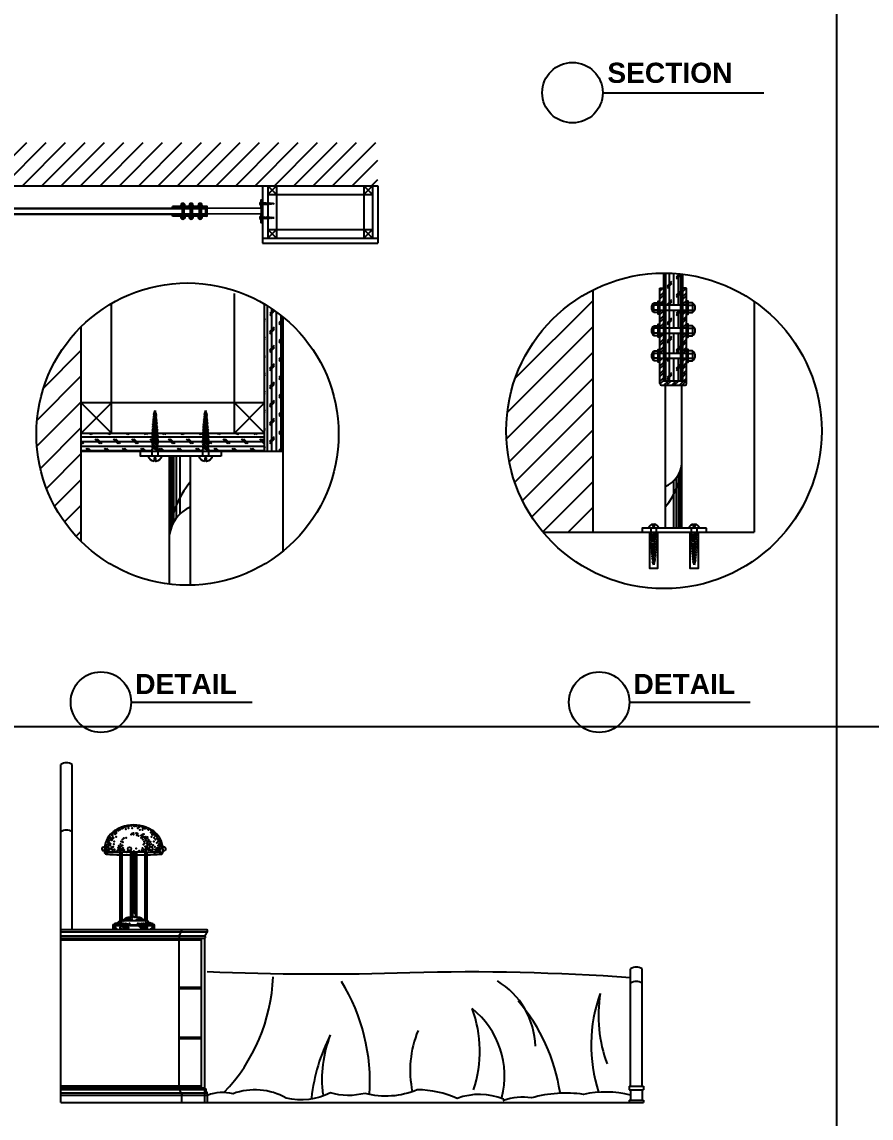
# Model space of a CAD drawing. Header units: inches. Extents: x 6.7 to 49.2, y 11 to 35.8.
# Drawn here: x 32.492 to 35.442, y 13.864 to 17.672 of the extents above; entities that cross this region are included whole.
import ezdxf

# ---------------------------------------------------------------- set-up
doc = ezdxf.new("R2010")
doc.units = ezdxf.units.IN
doc.header["$MEASUREMENT"] = 0
for name, color, linetype in [('02', 2, 'Continuous'), ('1', 1, 'Continuous'), ('4', 4, 'Continuous'), ('8', 8, 'Continuous')]:
    doc.layers.add(name, color=color, linetype=linetype)
doc.styles.add('HT', font='swisseb.ttf')

msp = doc.modelspace()

# ---------------------------------------------------------------- hatches: boundary and pattern name
at = {"layer": '8'}
h = msp.add_hatch(dxfattribs=at)
h.set_pattern_fill('ANSI31', color=256, scale=0.015, style=0)
h.set_pattern_definition([(45, (-6.398453, 16.870983), (-0.03367596, 0.03367596), [])])
h.paths.add_polyline_path([(29.2278, 17.253), (29.2278, 17.103), (29.2578, 17.103), (33.7278, 17.103), (33.7278, 17.253)])
h = msp.add_hatch(dxfattribs=at)
h.set_pattern_fill('CORK', color=256, scale=0.005, angle=90, style=0)
h.set_pattern_definition([(90, (-5.486141, 18.500382), (-0.015875, 1e-18), []), (225, (-5.478203, 18.50832), (0.031750014, -0.031750014), [0.02245065, -0.02245065]), (225, (-5.478203, 18.51229), (0.031750014, -0.031750014), [0.02245065, -0.02245065]), (225, (-5.478203, 18.516257), (0.031750014, -0.031750014), [0.02245065, -0.02245065])])
h.paths.add_polyline_path([(34.7293, 16.6877), (34.7411, 16.6877), (34.7797, 16.6877), (34.7797, 16.7964, 0.023041), (34.7293, 16.7993)])
h.paths.add_polyline_path([(34.7797, 16.6076), (34.7797, 16.6709), (34.7411, 16.6709), (34.7293, 16.6709), (34.7293, 16.6076), (34.7411, 16.6076)])
h.paths.add_polyline_path([(34.7797, 16.5908), (34.7411, 16.5908), (34.7293, 16.5908), (34.7293, 16.5204), (34.7411, 16.5204), (34.7797, 16.5204)])
h.paths.add_polyline_path([(34.7797, 16.5036), (34.7411, 16.5036), (34.7293, 16.5036), (34.7293, 16.4256), (34.7797, 16.4256)])
h = msp.add_hatch(dxfattribs=at)
h.set_pattern_fill('ANSI31', color=256, scale=0.02, style=0)
h.set_pattern_definition([(45, (-5.48614, 18.50038), (-0.04490128, 0.04490128), [])])
h.paths.add_polyline_path([(34.1743, 16.2513, 0.176214), (34.3024, 15.8992), (34.476, 15.8992), (34.476, 16.7409, 0.283398)])
h = msp.add_hatch(dxfattribs=at)
h.set_pattern_fill('ANSI32', color=256, scale=0.002, style=0)
h.set_pattern_definition([(45, (-5.457141, 18.500382), (-0.013470384, 0.013470384), []), (45, (-5.44816, 18.500382), (-0.013470384, 0.013470384), [])])
h.paths.add_polyline_path([(34.7083, 16.6877), (34.7209, 16.6877), (34.7209, 16.7472), (34.7083, 16.7472)])
h.paths.add_polyline_path([(34.7083, 16.6076), (34.7209, 16.6076), (34.7209, 16.6709), (34.7083, 16.6709), (34.7083, 16.6569)])
h.paths.add_polyline_path([(34.7083, 16.5204), (34.7209, 16.5204), (34.7209, 16.5908), (34.7083, 16.5908), (34.7083, 16.5768)])
h.paths.add_polyline_path([(34.7083, 16.4154, 0.414214), (34.7139, 16.4098), (34.7269, 16.4098), (34.7269, 16.4099), (34.7548, 16.4098), (34.7956, 16.4098, 0.414214), (34.8012, 16.4154), (34.8012, 16.5036), (34.7881, 16.5036), (34.7881, 16.4256), (34.7209, 16.4256), (34.7209, 16.5036), (34.7083, 16.5036), (34.7083, 16.4896)])
h.paths.add_polyline_path([(34.7881, 16.5204), (34.8012, 16.5204), (34.8012, 16.5344), (34.8012, 16.5908), (34.7881, 16.5908)])
h.paths.add_polyline_path([(34.7881, 16.6076), (34.8012, 16.6076), (34.8012, 16.6216), (34.8012, 16.6709), (34.7881, 16.6709)])
h.paths.add_polyline_path([(34.7881, 16.6877), (34.8012, 16.6877), (34.8012, 16.7017), (34.8012, 16.7472), (34.7881, 16.7472)])
h = msp.add_hatch(dxfattribs=at)
h.set_pattern_fill('CORK', color=256, scale=0.005, angle=90, style=0)
h.set_pattern_definition([(90, (-5.565138, 18.500382), (-0.015875, 1e-18), []), (225, (-5.5572, 18.50832), (0.031750014, -0.031750014), [0.02245065, -0.02245065]), (225, (-5.5572, 18.51229), (0.031750014, -0.031750014), [0.02245065, -0.02245065]), (225, (-5.5572, 18.516257), (0.031750014, -0.031750014), [0.02245065, -0.02245065])])
h.paths.add_polyline_path([(33.398, 16.6476, 0.036624), (33.335, 16.6915), (33.335, 16.1806), (33.398, 16.1806)])
h = msp.add_hatch(dxfattribs=at)
h.set_pattern_fill('ANSI31', color=256, scale=0.02, style=0)
h.set_pattern_definition([(45, (-5.56514, 18.50038), (-0.04490128, 0.04490128), [])])
h.paths.add_polyline_path([(32.698, 15.8666), (32.698, 16.6135, 0.200472), (32.542, 16.2401, 0.200472)])
h = msp.add_hatch(dxfattribs=at)
h.set_pattern_fill('CORK', color=256, scale=0.005, style=0)
h.set_pattern_definition([(0, (-5.536138, 18.500382), (0, 0.015875), []), (135, (-5.5282, 18.492444), (-0.031750014, -0.031750014), [0.02245065, -0.02245065]), (135, (-5.52423, 18.492444), (-0.031750014, -0.031750014), [0.02245065, -0.02245065]), (135, (-5.520263, 18.492444), (-0.031750014, -0.031750014), [0.02245065, -0.02245065])])
h.paths.add_polyline_path([(33.335, 16.1806), (33.335, 16.2436), (33.23, 16.2436), (33.142, 16.2436), (33.1386, 16.2376), (33.1414, 16.2313), (33.1386, 16.2263), (33.1414, 16.2199), (33.1386, 16.2149), (33.1414, 16.2085), (33.1386, 16.2036), (33.1414, 16.1972), (33.1386, 16.1922), (33.1414, 16.1858), (33.1414, 16.1806), (33.1838, 16.1806)])
h.paths.add_polyline_path([(33.1187, 16.1806), (33.1187, 16.1858), (33.1215, 16.1908), (33.1187, 16.1972), (33.1215, 16.2021), (33.1187, 16.2085), (33.1215, 16.2135), (33.1187, 16.2199), (33.1215, 16.2249), (33.1187, 16.2313), (33.1215, 16.2362), (33.1182, 16.2436), (32.966, 16.2436), (32.9626, 16.2376), (32.9655, 16.2313), (32.9626, 16.2263), (32.9655, 16.2199), (32.9626, 16.2149), (32.9655, 16.2085), (32.9626, 16.2036), (32.9655, 16.1972), (32.9626, 16.1922), (32.9655, 16.1858), (32.9655, 16.1806)])
h.paths.add_polyline_path([(32.7085, 16.2436), (32.698, 16.2436), (32.698, 16.1806), (32.9427, 16.1806), (32.9427, 16.1858), (32.9456, 16.1908), (32.9427, 16.1972), (32.9456, 16.2021), (32.9427, 16.2085), (32.9456, 16.2135), (32.9427, 16.2199), (32.9456, 16.2249), (32.9427, 16.2313), (32.9456, 16.2362), (32.9423, 16.2436)])

# ---------------------------------------------------------------- linework, layer by layer
at = {"layer": '02'}
for p, q in [((34.5095, 17.4262), (35.0695, 17.4262)), ((33.3458, 17.103), (33.3458, 16.921)), ((33.3758, 17.073), (33.3458, 17.103)), ((33.3758, 17.103), (33.3458, 17.073)), ((33.3758, 17.103), (33.3758, 16.921)), ((33.6798, 17.103), (33.7098, 17.073)), ((33.6798, 17.073), (33.7098, 17.103)), ((33.6798, 17.103), (33.6798, 16.921)), ((33.7098, 17.103), (33.7098, 16.921)), ((29.8259, 17.0267), (33.3228, 17.0254)), ((29.8259, 17.0237), (33.1304, 17.0237)), ((33.1334, 17.031), (33.0149, 17.031)), ((33.0149, 17.0267), (33.0149, 17.031)), ((33.0482, 17.0379), (33.0482, 16.9909)), ((33.0541, 17.0379), (33.0541, 16.9909)), ((33.0768, 17.0379), (33.0768, 16.9909)), ((33.0828, 17.0379), (33.0828, 16.9909)), ((33.1079, 17.0379), (33.1079, 16.9909)), ((33.1139, 17.0379), (33.1139, 16.9909)), ((33.1304, 17.0027), (33.1304, 17.0267)), ((33.1354, 16.9998), (33.1354, 17.029)), ((33.3228, 17.0541), (33.323, 17.0048)), ((33.3228, 17.044), (33.3293, 17.044)), ((33.3293, 17.0375), (33.3228, 17.0375)), ((33.3307, 17.0383), (33.3293, 17.044)), ((33.3293, 17.044), (33.3311, 17.0432)), ((33.3307, 17.0383), (33.3293, 17.0375)), ((33.3326, 17.0375), (33.3307, 17.0383)), ((33.3311, 17.0432), (33.3326, 17.044)), ((33.3326, 17.0375), (33.3311, 17.0432)), ((33.334, 17.0383), (33.3326, 17.044)), ((33.3326, 17.044), (33.3344, 17.0432)), ((33.334, 17.0383), (33.3326, 17.0375)), ((33.3358, 17.0375), (33.334, 17.0383)), ((33.3344, 17.0432), (33.3358, 17.044)), ((33.3358, 17.0375), (33.3344, 17.0432)), ((33.3358, 17.044), (33.3376, 17.0432)), ((33.3372, 17.0383), (33.3358, 17.0375)), ((33.3391, 17.0375), (33.3372, 17.0383)), ((33.3391, 17.0375), (33.3376, 17.0432)), ((33.3391, 17.044), (33.3409, 17.0432)), ((33.3405, 17.0383), (33.3391, 17.0375)), ((33.3423, 17.0375), (33.3405, 17.0383)), ((33.3423, 17.0375), (33.3409, 17.0432)), ((33.3437, 17.0383), (33.3423, 17.044)), ((33.3437, 17.0383), (33.3423, 17.0375)), ((33.3455, 17.0375), (33.3437, 17.0383)), ((33.3441, 17.0432), (33.3455, 17.044)), ((33.3455, 17.0375), (33.3441, 17.0432)), ((33.3469, 17.0384), (33.3455, 17.044)), ((33.3455, 17.044), (33.3474, 17.043)), ((33.3469, 17.0384), (33.3455, 17.0375)), ((33.3474, 17.043), (33.3489, 17.0436)), ((33.3487, 17.0378), (33.3474, 17.043)), ((33.3501, 17.0387), (33.3487, 17.0378)), ((33.3501, 17.0387), (33.3489, 17.0436)), ((33.3489, 17.0436), (33.3507, 17.0426)), ((33.3519, 17.0381), (33.3501, 17.0387)), ((33.3519, 17.0381), (33.3507, 17.0426)), ((33.3533, 17.039), (33.3522, 17.0433)), ((33.3522, 17.0433), (33.3541, 17.0423)), ((33.3551, 17.0384), (33.3533, 17.039)), ((33.3551, 17.0384), (33.354, 17.0425)), ((33.3541, 17.0423), (33.3555, 17.043)), ((33.3564, 17.0393), (33.3551, 17.0384)), ((33.3564, 17.0393), (33.3555, 17.043)), ((33.3555, 17.043), (33.3574, 17.042)), ((33.3582, 17.0387), (33.3564, 17.0393)), ((33.3582, 17.0387), (33.3574, 17.042)), ((33.3596, 17.0396), (33.3582, 17.0387)), ((33.3596, 17.0396), (33.3589, 17.0426)), ((33.3589, 17.0426), (33.3607, 17.0416)), ((33.3614, 17.039), (33.3596, 17.0396)), ((33.3607, 17.0416), (33.3622, 17.0423)), ((33.3614, 17.039), (33.3607, 17.0416)), ((33.3628, 17.04), (33.3614, 17.039)), ((33.3628, 17.04), (33.3622, 17.0423)), ((33.3622, 17.0423), (33.3639, 17.0419)), ((33.3646, 17.0393), (33.3639, 17.0419)), ((33.3228, 17.0048), (29.8259, 17.0057)), ((33.1304, 17.0027), (29.8259, 17.0027)), ((33.0149, 16.9978), (33.0149, 17.002)), ((33.1334, 16.9978), (33.0149, 16.9978)), ((33.3228, 16.9949), (33.3293, 16.9949)), ((33.3293, 16.9884), (33.3228, 16.9884)), ((33.3307, 16.9892), (33.3293, 16.9949)), ((33.3358, 16.9949), (33.3293, 16.9884)), ((33.3293, 16.9949), (33.3358, 16.9884)), ((33.3326, 16.9884), (33.3307, 16.9892)), ((33.3311, 16.9941), (33.3326, 16.9949)), ((33.334, 16.9892), (33.3326, 16.9949)), ((33.3326, 16.9949), (33.3344, 16.9941)), ((33.334, 16.9892), (33.3326, 16.9884)), ((33.3358, 16.9884), (33.3344, 16.9941)), ((33.3372, 16.9892), (33.3358, 16.9949)), ((33.3372, 16.9892), (33.3358, 16.9884)), ((33.3391, 16.9884), (33.3372, 16.9892)), ((33.3376, 16.9941), (33.3391, 16.9949)), ((33.3405, 16.9892), (33.3391, 16.9949)), ((33.3455, 16.9949), (33.3391, 16.9884)), ((33.3391, 16.9949), (33.3409, 16.9941)), ((33.3423, 16.9884), (33.3405, 16.9892)), ((33.3437, 16.9892), (33.3423, 16.9949)), ((33.3437, 16.9892), (33.3423, 16.9884)), ((33.3455, 16.9884), (33.3437, 16.9892)), ((33.3455, 16.9884), (33.3441, 16.9941)), ((33.3469, 16.9893), (33.3455, 16.9949)), ((33.3455, 16.9949), (33.3474, 16.9939)), ((33.3469, 16.9893), (33.3455, 16.9884)), ((33.3474, 16.9939), (33.3489, 16.9945)), ((33.3487, 16.9887), (33.3474, 16.9939)), ((33.3501, 16.9896), (33.3487, 16.9887)), ((33.3501, 16.9896), (33.3489, 16.9945)), ((33.3489, 16.9945), (33.3507, 16.9935)), ((33.3519, 16.989), (33.3501, 16.9896)), ((33.3519, 16.989), (33.3507, 16.9935)), ((33.3533, 16.9899), (33.3522, 16.9942)), ((33.3522, 16.9942), (33.3541, 16.9932)), ((33.3551, 16.9893), (33.3533, 16.9899)), ((33.3551, 16.9893), (33.354, 16.9934)), ((33.3541, 16.9932), (33.3555, 16.9939)), ((33.3564, 16.9902), (33.3551, 16.9893)), ((33.3564, 16.9902), (33.3555, 16.9939)), ((33.3555, 16.9939), (33.3574, 16.9929)), ((33.3582, 16.9896), (33.3564, 16.9902)), ((33.3582, 16.9896), (33.3574, 16.9929)), ((33.3596, 16.9905), (33.3582, 16.9896)), ((33.3596, 16.9905), (33.3589, 16.9935)), ((33.3589, 16.9935), (33.3607, 16.9925)), ((33.3614, 16.9899), (33.3596, 16.9905)), ((33.3607, 16.9925), (33.3622, 16.9932)), ((33.3614, 16.9899), (33.3607, 16.9925)), ((33.3628, 16.9908), (33.3614, 16.9899)), ((33.3628, 16.9908), (33.3622, 16.9932)), ((33.3622, 16.9932), (33.3639, 16.9928)), ((33.3646, 16.9902), (33.3639, 16.9928)), ((33.3758, 16.921), (33.3458, 16.951)), ((33.3758, 16.951), (33.3458, 16.921)), ((33.6798, 16.951), (33.7098, 16.921)), ((33.6798, 16.921), (33.7098, 16.951)), ((33.3278, 16.921), (33.7278, 16.921)), ((34.7293, 16.4256), (34.7293, 16.7989)), ((34.7797, 16.7964), (34.7797, 16.4256)), ((33.335, 16.1806), (33.335, 16.6915)), ((34.7027, 16.6879), (34.689, 16.6879)), ((34.8012, 16.6877), (34.7083, 16.6877)), ((34.8068, 16.6879), (34.8205, 16.6879)), ((34.7027, 16.6712), (34.689, 16.6712)), ((34.8068, 16.6712), (34.8205, 16.6712)), ((34.7027, 16.6077), (34.689, 16.6077)), ((34.8012, 16.6076), (34.7083, 16.6076)), ((34.8068, 16.6077), (34.8205, 16.6077)), ((34.7027, 16.591), (34.689, 16.591)), ((34.8068, 16.591), (34.8205, 16.591)), ((34.7027, 16.5205), (34.689, 16.5205)), ((34.7027, 16.5038), (34.689, 16.5038)), ((34.8012, 16.5204), (34.7083, 16.5204)), ((34.8068, 16.5205), (34.8205, 16.5205)), ((34.8068, 16.5038), (34.8205, 16.5038)), ((32.803, 16.3486), (32.698, 16.2436)), ((32.803, 16.2436), (32.698, 16.3486)), ((33.335, 16.3486), (32.698, 16.3486)), ((33.23, 16.2436), (33.335, 16.3486)), ((33.23, 16.3486), (33.335, 16.2436)), ((32.9514, 16.3029), (32.9481, 16.2981)), ((32.9492, 16.3092), (32.9581, 16.3069)), ((32.9492, 16.3092), (32.9514, 16.3029)), ((32.9514, 16.3029), (32.9596, 16.3009)), ((32.9573, 16.2958), (32.9596, 16.3009)), ((32.9596, 16.3009), (32.9581, 16.3069)), ((33.1273, 16.3029), (33.124, 16.2981)), ((33.1251, 16.3092), (33.134, 16.3069)), ((33.1251, 16.3092), (33.1273, 16.3029)), ((33.1273, 16.3029), (33.1356, 16.3009)), ((33.1332, 16.2958), (33.1356, 16.3009)), ((33.1356, 16.3009), (33.134, 16.3069)), ((32.9482, 16.2696), (32.9449, 16.2648)), ((32.9449, 16.2648), (32.9608, 16.2608)), ((32.9449, 16.2648), (32.9471, 16.2586)), ((32.9492, 16.2807), (32.9459, 16.2759)), ((32.9459, 16.2759), (32.9603, 16.2723)), ((32.9459, 16.2759), (32.9482, 16.2696)), ((32.9503, 16.2918), (32.947, 16.287)), ((32.947, 16.287), (32.9584, 16.2841)), ((32.947, 16.287), (32.9492, 16.2807)), ((32.9481, 16.2981), (32.9573, 16.2958)), ((32.9481, 16.2981), (32.9503, 16.2918)), ((32.9482, 16.2696), (32.9632, 16.2659)), ((32.9492, 16.2807), (32.962, 16.2776)), ((32.9503, 16.2918), (32.9608, 16.2892)), ((32.9608, 16.2892), (32.9573, 16.2958)), ((32.9584, 16.2841), (32.9608, 16.2892)), ((32.962, 16.2776), (32.9584, 16.2841)), ((32.9596, 16.2725), (32.962, 16.2776)), ((32.9632, 16.2659), (32.9596, 16.2725)), ((32.9608, 16.2608), (32.9632, 16.2659)), ((33.1241, 16.2696), (33.1208, 16.2648)), ((33.1208, 16.2648), (33.1367, 16.2608)), ((33.1208, 16.2648), (33.1231, 16.2586)), ((33.1252, 16.2807), (33.1219, 16.2759)), ((33.1219, 16.2759), (33.1362, 16.2723)), ((33.1219, 16.2759), (33.1241, 16.2696)), ((33.1263, 16.2918), (33.123, 16.287)), ((33.123, 16.287), (33.1344, 16.2841)), ((33.123, 16.287), (33.1252, 16.2807)), ((33.124, 16.2981), (33.1332, 16.2958)), ((33.124, 16.2981), (33.1263, 16.2918)), ((33.1241, 16.2696), (33.1391, 16.2659)), ((33.1252, 16.2807), (33.1379, 16.2776)), ((33.1263, 16.2918), (33.1368, 16.2892)), ((33.1368, 16.2892), (33.1332, 16.2958)), ((33.1344, 16.2841), (33.1368, 16.2892)), ((33.1379, 16.2776), (33.1344, 16.2841)), ((33.1356, 16.2725), (33.1379, 16.2776)), ((33.1391, 16.2659), (33.1356, 16.2725)), ((33.1367, 16.2608), (33.1391, 16.2659)), ((32.698, 16.2436), (33.335, 16.2436)), ((32.946, 16.2475), (32.9427, 16.2426)), ((32.9427, 16.2426), (32.9626, 16.2376)), ((32.9427, 16.2426), (32.9456, 16.2362)), ((32.9456, 16.2362), (32.9427, 16.2313)), ((32.9427, 16.2313), (32.9626, 16.2263)), ((32.9427, 16.2313), (32.9456, 16.2249)), ((32.9456, 16.2249), (32.9427, 16.2199)), ((32.9471, 16.2586), (32.9438, 16.2537)), ((32.9438, 16.2537), (32.962, 16.2492)), ((32.9438, 16.2537), (32.946, 16.2475)), ((32.9456, 16.2362), (32.9655, 16.2313)), ((32.9456, 16.2249), (32.9655, 16.2199)), ((32.946, 16.2475), (32.9655, 16.2426)), ((32.9471, 16.2586), (32.9643, 16.2542)), ((32.9643, 16.2542), (32.9608, 16.2608)), ((32.962, 16.2492), (32.9643, 16.2542)), ((32.9655, 16.2426), (32.962, 16.2492)), ((32.9626, 16.2376), (32.9655, 16.2426)), ((32.9655, 16.2313), (32.9626, 16.2376)), ((32.9626, 16.2263), (32.9655, 16.2313)), ((32.9655, 16.2199), (32.9626, 16.2263)), ((33.122, 16.2475), (33.1187, 16.2426)), ((33.1187, 16.2426), (33.1386, 16.2376)), ((33.1187, 16.2426), (33.1215, 16.2362)), ((33.1215, 16.2362), (33.1187, 16.2313)), ((33.1187, 16.2313), (33.1386, 16.2263)), ((33.1187, 16.2313), (33.1215, 16.2249)), ((33.1215, 16.2249), (33.1187, 16.2199)), ((33.1231, 16.2586), (33.1198, 16.2537)), ((33.1198, 16.2537), (33.1379, 16.2492)), ((33.1198, 16.2537), (33.122, 16.2475)), ((33.1215, 16.2362), (33.1414, 16.2313)), ((33.1215, 16.2249), (33.1414, 16.2199)), ((33.122, 16.2475), (33.1414, 16.2426)), ((33.1231, 16.2586), (33.1403, 16.2542)), ((33.1403, 16.2542), (33.1367, 16.2608)), ((33.1379, 16.2492), (33.1403, 16.2542)), ((33.1414, 16.2426), (33.1379, 16.2492)), ((33.1386, 16.2376), (33.1414, 16.2426)), ((33.1414, 16.2313), (33.1386, 16.2376)), ((33.1386, 16.2263), (33.1414, 16.2313)), ((33.1414, 16.2199), (33.1386, 16.2263)), ((32.9427, 16.2199), (32.9626, 16.2149)), ((32.9427, 16.2199), (32.9456, 16.2135)), ((32.9456, 16.2135), (32.9427, 16.2085)), ((32.9427, 16.2085), (32.9626, 16.2036)), ((32.9427, 16.2085), (32.9456, 16.2021)), ((32.9456, 16.2021), (32.9427, 16.1972)), ((32.9427, 16.1972), (32.9626, 16.1922)), ((32.9427, 16.1972), (32.9456, 16.1908)), ((32.9456, 16.1908), (32.9427, 16.1858)), ((32.9427, 16.1858), (32.9427, 16.1631)), ((32.9456, 16.2135), (32.9655, 16.2085)), ((32.9456, 16.2021), (32.9655, 16.1972)), ((32.9456, 16.1908), (32.9655, 16.1858)), ((32.9626, 16.2149), (32.9655, 16.2199)), ((32.9655, 16.2085), (32.9626, 16.2149)), ((32.9626, 16.2036), (32.9655, 16.2085)), ((32.9655, 16.1972), (32.9626, 16.2036)), ((32.9626, 16.1922), (32.9655, 16.1972)), ((32.9655, 16.1858), (32.9626, 16.1922)), ((32.9655, 16.1631), (32.9655, 16.1858)), ((33.1187, 16.2199), (33.1386, 16.2149)), ((33.1187, 16.2199), (33.1215, 16.2135)), ((33.1215, 16.2135), (33.1187, 16.2085)), ((33.1187, 16.2085), (33.1386, 16.2036)), ((33.1187, 16.2085), (33.1215, 16.2021)), ((33.1215, 16.2021), (33.1187, 16.1972)), ((33.1187, 16.1972), (33.1386, 16.1922)), ((33.1187, 16.1972), (33.1215, 16.1908)), ((33.1215, 16.1908), (33.1187, 16.1858)), ((33.1187, 16.1858), (33.1187, 16.1631)), ((33.1215, 16.2135), (33.1414, 16.2085)), ((33.1215, 16.2021), (33.1414, 16.1972)), ((33.1215, 16.1908), (33.1414, 16.1858)), ((33.1386, 16.2149), (33.1414, 16.2199)), ((33.1414, 16.2085), (33.1386, 16.2149)), ((33.1386, 16.2036), (33.1414, 16.2085)), ((33.1414, 16.1972), (33.1386, 16.2036)), ((33.1386, 16.1922), (33.1414, 16.1972)), ((33.1414, 16.1858), (33.1386, 16.1922)), ((33.1414, 16.1631), (33.1414, 16.1858)), ((33.0085, 16.1631), (33.0085, 15.9098)), ((33.0122, 16.1631), (33.0122, 15.9201)), ((33.0183, 16.1631), (33.0183, 15.9322)), ((33.028, 16.1631), (33.028, 15.948)), ((33.0402, 16.1631), (33.0402, 15.9621)), ((34.7794, 15.9132), (34.7794, 16.114)), ((34.7564, 15.9132), (34.7564, 16.0779)), ((34.7664, 15.9132), (34.7664, 16.0895)), ((34.7744, 15.9132), (34.7744, 16.1024)), ((34.6776, 15.895), (34.6776, 15.9132)), ((34.6799, 15.891), (34.6776, 15.895)), ((34.6776, 15.8859), (34.6799, 15.891)), ((34.6776, 15.8859), (34.6935, 15.8899)), ((34.6799, 15.882), (34.6776, 15.8859)), ((34.6776, 15.8768), (34.6799, 15.882)), ((34.6776, 15.8768), (34.6935, 15.8808)), ((34.6799, 15.891), (34.6958, 15.895)), ((34.6799, 15.882), (34.6958, 15.8859)), ((34.6958, 15.895), (34.6935, 15.8808)), ((34.6935, 15.8899), (34.6958, 15.8859)), ((34.6935, 15.8808), (34.6958, 15.8768)), ((34.6958, 15.9132), (34.6958, 15.895)), ((34.8184, 15.895), (34.8184, 15.9132)), ((34.8206, 15.891), (34.8184, 15.895)), ((34.8184, 15.8859), (34.8206, 15.891)), ((34.8184, 15.8859), (34.8343, 15.8899)), ((34.8206, 15.882), (34.8184, 15.8859)), ((34.8184, 15.8768), (34.8206, 15.882)), ((34.8184, 15.8768), (34.8343, 15.8808)), ((34.8206, 15.891), (34.8365, 15.895)), ((34.8206, 15.882), (34.8365, 15.8859)), ((34.8365, 15.895), (34.8343, 15.8899)), ((34.8343, 15.8899), (34.8365, 15.8859)), ((34.8365, 15.8859), (34.8343, 15.8808)), ((34.8343, 15.8808), (34.8365, 15.8768)), ((34.8365, 15.9132), (34.8365, 15.895)), ((34.6799, 15.8729), (34.6776, 15.8768)), ((34.6776, 15.8678), (34.6799, 15.8729)), ((34.6776, 15.8678), (34.6958, 15.8678)), ((34.6799, 15.8638), (34.6776, 15.8678)), ((34.6776, 15.8587), (34.6799, 15.8638)), ((34.6776, 15.8587), (34.6935, 15.8626)), ((34.6799, 15.8547), (34.6776, 15.8587)), ((34.6776, 15.8496), (34.6799, 15.8547)), ((34.6776, 15.8496), (34.6935, 15.8536)), ((34.6802, 15.8457), (34.6776, 15.8496)), ((34.6785, 15.8407), (34.6802, 15.8457)), ((34.6785, 15.8407), (34.693, 15.8443)), ((34.6799, 15.8729), (34.6958, 15.8768)), ((34.6799, 15.8547), (34.6958, 15.8587)), ((34.6802, 15.8457), (34.6958, 15.8496)), ((34.6958, 15.8496), (34.693, 15.8443)), ((34.693, 15.8443), (34.6949, 15.8403)), ((34.6958, 15.8768), (34.6935, 15.8717)), ((34.6935, 15.8717), (34.6958, 15.8678)), ((34.6958, 15.8678), (34.6935, 15.8626)), ((34.6935, 15.8626), (34.6958, 15.8587)), ((34.6958, 15.8587), (34.6935, 15.8536)), ((34.6935, 15.8536), (34.6958, 15.8496)), ((34.8206, 15.8729), (34.8184, 15.8768)), ((34.8184, 15.8678), (34.8206, 15.8729)), ((34.8184, 15.8678), (34.8365, 15.8678)), ((34.8206, 15.8638), (34.8184, 15.8678)), ((34.8184, 15.8587), (34.8206, 15.8638)), ((34.8184, 15.8587), (34.8343, 15.8626)), ((34.8206, 15.8547), (34.8184, 15.8587)), ((34.8184, 15.8496), (34.8206, 15.8547)), ((34.8184, 15.8496), (34.8343, 15.8536)), ((34.821, 15.8457), (34.8184, 15.8496)), ((34.8192, 15.8407), (34.821, 15.8457)), ((34.8192, 15.8407), (34.8337, 15.8443)), ((34.8206, 15.8729), (34.8365, 15.8768)), ((34.8206, 15.8547), (34.8365, 15.8587)), ((34.821, 15.8457), (34.8365, 15.8496)), ((34.8365, 15.8496), (34.8337, 15.8443)), ((34.8337, 15.8443), (34.8356, 15.8403)), ((34.8365, 15.8768), (34.8343, 15.8717)), ((34.8343, 15.8717), (34.8365, 15.8678)), ((34.8365, 15.8678), (34.8343, 15.8626)), ((34.8343, 15.8626), (34.8365, 15.8587)), ((34.8365, 15.8587), (34.8343, 15.8536)), ((34.8343, 15.8536), (34.8365, 15.8496)), ((34.6811, 15.8368), (34.6785, 15.8407)), ((34.6793, 15.8318), (34.6811, 15.8368)), ((34.6793, 15.8318), (34.692, 15.835)), ((34.6819, 15.828), (34.6793, 15.8318)), ((34.6802, 15.823), (34.6819, 15.828)), ((34.6802, 15.823), (34.6916, 15.8258)), ((34.6828, 15.8191), (34.6802, 15.823)), ((34.681, 15.8141), (34.6828, 15.8191)), ((34.681, 15.8141), (34.6902, 15.8164)), ((34.6837, 15.8102), (34.681, 15.8141)), ((34.6811, 15.8368), (34.6949, 15.8403)), ((34.6819, 15.828), (34.6939, 15.831)), ((34.6819, 15.8052), (34.6837, 15.8102)), ((34.6819, 15.8052), (34.6892, 15.8071)), ((34.6845, 15.8013), (34.6819, 15.8052)), ((34.6828, 15.8191), (34.693, 15.8216)), ((34.6837, 15.8102), (34.6921, 15.8123)), ((34.6921, 15.8123), (34.6892, 15.8071)), ((34.6892, 15.8071), (34.6911, 15.803)), ((34.693, 15.8216), (34.6902, 15.8164)), ((34.6902, 15.8164), (34.6921, 15.8123)), ((34.6939, 15.831), (34.6911, 15.8257)), ((34.6911, 15.8257), (34.693, 15.8216)), ((34.6949, 15.8403), (34.692, 15.835)), ((34.692, 15.835), (34.6939, 15.831)), ((34.8219, 15.8368), (34.8192, 15.8407)), ((34.8201, 15.8318), (34.8219, 15.8368)), ((34.8201, 15.8318), (34.8328, 15.835)), ((34.8227, 15.828), (34.8201, 15.8318)), ((34.8209, 15.823), (34.8227, 15.828)), ((34.8209, 15.823), (34.8324, 15.8258)), ((34.8236, 15.8191), (34.8209, 15.823)), ((34.8218, 15.8141), (34.8236, 15.8191)), ((34.8218, 15.8141), (34.8309, 15.8164)), ((34.8244, 15.8102), (34.8218, 15.8141)), ((34.8219, 15.8368), (34.8356, 15.8403)), ((34.8226, 15.8052), (34.8244, 15.8102)), ((34.8226, 15.8052), (34.83, 15.8071)), ((34.8253, 15.8013), (34.8226, 15.8052)), ((34.8227, 15.828), (34.8347, 15.831)), ((34.8236, 15.8191), (34.8338, 15.8216)), ((34.8244, 15.8102), (34.8328, 15.8123)), ((34.8328, 15.8123), (34.83, 15.8071)), ((34.83, 15.8071), (34.8319, 15.803)), ((34.8338, 15.8216), (34.8309, 15.8164)), ((34.8309, 15.8164), (34.8328, 15.8123)), ((34.8347, 15.831), (34.8319, 15.8257)), ((34.8319, 15.8257), (34.8338, 15.8216)), ((34.8356, 15.8403), (34.8328, 15.835)), ((34.8328, 15.835), (34.8347, 15.831)), ((34.6827, 15.7963), (34.6845, 15.8013)), ((34.6827, 15.7963), (34.6899, 15.7981)), ((34.6845, 15.8013), (34.6911, 15.803)), ((34.6911, 15.803), (34.6899, 15.7981)), ((34.8235, 15.7963), (34.8253, 15.8013)), ((34.8235, 15.7963), (34.8306, 15.7981)), ((34.8253, 15.8013), (34.8319, 15.803)), ((34.8319, 15.803), (34.8306, 15.7981)), ((32.8712, 15.3088), (33.2912, 15.3088)), ((34.6023, 15.3088), (35.0223, 15.3088)), ((32.8329, 14.549), (32.8329, 14.7872)), ((32.8402, 14.549), (32.8402, 14.7874)), ((32.8698, 14.5617), (32.8698, 14.7879)), ((32.8771, 14.5626), (32.8771, 14.7879)), ((32.8841, 14.5756), (32.8841, 14.7879)), ((32.8913, 14.5626), (32.8913, 14.7879)), ((32.9201, 14.549), (32.9201, 14.7874)), ((32.9273, 14.549), (32.9273, 14.7872)), ((32.8077, 14.5329), (32.9525, 14.5329)), ((32.8095, 14.5354), (32.9507, 14.5354)), ((33.1339, 14.5093), (32.6264, 14.5093)), ((33.1286, 14.4962), (32.6264, 14.4962)), ((33.1264, 14.4882), (32.6264, 14.4882)), ((33.1144, 14.4817), (32.6264, 14.4817)), ((33.1144, 14.4882), (33.1144, 13.9682)), ((33.1264, 14.4882), (33.1264, 13.9182)), ((33.1144, 14.3177), (33.0364, 14.3177)), ((33.1144, 14.3127), (33.0364, 14.3127)), ((33.1144, 14.1437), (33.0364, 14.1437)), ((33.1144, 14.1387), (33.0364, 14.1387)), ((33.1144, 13.9747), (32.6264, 13.9747)), ((33.1303, 13.9618), (32.6264, 13.9617)), ((33.1343, 13.9501), (32.6264, 13.9501)), ((33.1367, 13.9428), (32.6264, 13.9428))]:
    msp.add_line(p, q, dxfattribs=at)
for points in [[(33.3458, 17.073), (33.7098, 17.073)], [(33.0542, 16.9978), (33.0542, 17.031)], [(33.0879, 17.031), (33.0879, 17.033), (33.0719, 17.033), (33.0719, 17.031)], [(33.0829, 16.9978), (33.0829, 17.031)], [(33.119, 17.031), (33.119, 17.033), (33.103, 17.033), (33.103, 17.031)], [(33.114, 16.9978), (33.114, 17.031)], [(33.3228, 17.0254), (33.3228, 17.0541), (33.3278, 17.0541)], [(33.0542, 17.0096), (33.0482, 17.0096)], [(33.0879, 16.9978), (33.0879, 16.9958), (33.0719, 16.9958), (33.0719, 16.9978)], [(33.0829, 17.0095), (33.0769, 17.0095)], [(33.119, 16.9978), (33.119, 16.9958), (33.103, 16.9958), (33.103, 16.9978)], [(33.114, 17.0095), (33.108, 17.0095)], [(33.3278, 16.9741), (33.3228, 16.9741), (33.3228, 17.0048)], [(33.3458, 16.951), (33.7098, 16.951)], [(33.23, 16.2436), (33.23, 16.7287)], [(32.803, 16.2436), (32.803, 16.6939)], [(34.7083, 16.6569), (34.7027, 16.6569), (34.7027, 16.7017), (34.7083, 16.7017)], [(34.7411, 16.6709), (34.7411, 16.6877)], [(34.8012, 16.6569), (34.8068, 16.6569), (34.8068, 16.7017), (34.8012, 16.7017)], [(34.7083, 16.6709), (34.8012, 16.6709)], [(34.7083, 16.5768), (34.7027, 16.5768), (34.7027, 16.6216), (34.7083, 16.6216)], [(34.7411, 16.5908), (34.7411, 16.6076)], [(34.8012, 16.5768), (34.8068, 16.5768), (34.8068, 16.6216), (34.8012, 16.6216)], [(34.7083, 16.5908), (34.8012, 16.5908)], [(34.7083, 16.4896), (34.7027, 16.4896), (34.7027, 16.5344), (34.7083, 16.5344)], [(34.8012, 16.4896), (34.8068, 16.4896), (34.8068, 16.5344), (34.8012, 16.5344)], [(34.7083, 16.5036), (34.8012, 16.5036)], [(34.7411, 16.5036), (34.7411, 16.5204)], [(34.672, 15.8992), (34.672, 15.7741), (34.7014, 15.7741), (34.7014, 15.8992)], [(34.8128, 15.8992), (34.8128, 15.7741), (34.8421, 15.7741), (34.8421, 15.8992)]]:
    msp.add_lwpolyline(points, dxfattribs=at)
for points in [[(33.0432, 17.031), (33.0592, 17.031), (33.0592, 17.033), (33.0432, 17.033)], [(33.0432, 16.9978), (33.0592, 16.9978), (33.0592, 16.9958), (33.0432, 16.9958)]]:
    msp.add_lwpolyline(points, close=True, dxfattribs=at)
for points in [[(33.0574, 17.033), (33.0574, 17.0379, 0.414214), (33.0567, 17.0385, 0.152179), (33.0548, 17.0385, 0.999204), (33.0535, 17.0385, 0.106972), (33.0488, 17.0385, 0.999204), (33.0476, 17.0385, 0.163695), (33.0457, 17.0385, 0.414214), (33.0451, 17.0379), (33.0451, 17.033)], [(33.086, 17.033), (33.086, 17.0379, 0.414214), (33.0854, 17.0385, 0.152179), (33.0834, 17.0385, 0.999204), (33.0822, 17.0385, 0.106972), (33.0774, 17.0385, 0.999204), (33.0762, 17.0385, 0.163695), (33.0744, 17.0385, 0.414214), (33.0737, 17.0379), (33.0737, 17.033)], [(33.1171, 17.033), (33.1171, 17.0379, 0.414214), (33.1165, 17.0385, 0.152179), (33.1145, 17.0385, 0.999204), (33.1133, 17.0385, 0.106972), (33.1086, 17.0385, 0.999204), (33.1073, 17.0385, 0.163695), (33.1055, 17.0385, 0.414214), (33.1049, 17.0379), (33.1049, 17.033)], [(33.3228, 17.0472, 0.322801), (33.3177, 17.0414), (33.3209, 17.0414), (33.3209, 17.04), (33.3177, 17.04)], [(33.3177, 17.04, 0.320716), (33.3228, 17.0342)], [(33.0574, 16.9958), (33.0574, 16.9909, -0.414214), (33.0567, 16.9903, -0.152179), (33.0548, 16.9903, -1.000908), (33.0535, 16.9903, -0.106972), (33.0488, 16.9903, -1.000908), (33.0476, 16.9903, -0.163695), (33.0457, 16.9903, -0.414214), (33.0451, 16.9909), (33.0451, 16.9958)], [(33.086, 16.9958), (33.086, 16.9909, -0.414214), (33.0854, 16.9903, -0.152179), (33.0834, 16.9903, -1.000908), (33.0822, 16.9903, -0.106972), (33.0774, 16.9903, -1.000908), (33.0762, 16.9903, -0.163695), (33.0744, 16.9903, -0.414214), (33.0737, 16.9909), (33.0737, 16.9958)], [(33.1171, 16.9958), (33.1171, 16.9909, -0.414214), (33.1165, 16.9903, -0.152179), (33.1145, 16.9903, -1.000908), (33.1133, 16.9903, -0.106972), (33.1086, 16.9903, -1.000908), (33.1073, 16.9903, -0.163695), (33.1055, 16.9903, -0.414214), (33.1049, 16.9909), (33.1049, 16.9958)], [(33.3228, 16.9981, 0.322801), (33.3177, 16.9923), (33.3209, 16.9923), (33.3209, 16.9909), (33.3177, 16.9909)], [(33.3177, 16.9909, 0.320716), (33.3228, 16.9851)], [(34.7027, 16.6622), (34.689, 16.6622, -0.414214), (34.6873, 16.6639, -0.152179), (34.6873, 16.6694, -0.414214), (34.689, 16.6712, -0.414214), (34.6873, 16.6729, -0.106972), (34.6873, 16.6862, -0.998806), (34.6873, 16.6896, -0.163695), (34.6873, 16.6947, -0.414214), (34.689, 16.6964), (34.7027, 16.6964)], [(34.8068, 16.6622), (34.8205, 16.6622, 0.414214), (34.8223, 16.6639, 0.152179), (34.8223, 16.6694, 0.414214), (34.8205, 16.6712, 0.414214), (34.8223, 16.6729, 0.106972), (34.8223, 16.6862, 1.000509), (34.8223, 16.6896, 0.163695), (34.8223, 16.6947, 0.414214), (34.8205, 16.6964), (34.8068, 16.6964)], [(34.7027, 16.582), (34.689, 16.582, -0.414214), (34.6873, 16.5837, -0.152179), (34.6873, 16.5893, -0.414214), (34.689, 16.591, -0.414214), (34.6873, 16.5927, -0.106972), (34.6873, 16.606, -0.998806), (34.6873, 16.6094, -0.163695), (34.6873, 16.6146, -0.414214), (34.689, 16.6163), (34.7027, 16.6163)], [(34.8068, 16.582), (34.8205, 16.582, 0.414214), (34.8223, 16.5837, 0.152179), (34.8223, 16.5893, 0.414214), (34.8205, 16.591, 0.414214), (34.8223, 16.5927, 0.106972), (34.8223, 16.606, 1.000509), (34.8223, 16.6094, 0.163695), (34.8223, 16.6146, 0.414214), (34.8205, 16.6163), (34.8068, 16.6163)], [(34.7027, 16.4948), (34.689, 16.4948, -0.414214), (34.6873, 16.4965, -0.152179), (34.6873, 16.5021, -0.998806), (34.6873, 16.5055, -0.106972), (34.6873, 16.5188, -0.414214), (34.689, 16.5205, -0.414214), (34.6873, 16.5222, -0.163695), (34.6873, 16.5274, -0.414214), (34.689, 16.5291), (34.7027, 16.5291)], [(34.8068, 16.4948), (34.8205, 16.4948, 0.414214), (34.8223, 16.4965, 0.152179), (34.8223, 16.5021, 1.000509), (34.8223, 16.5055, 0.106972), (34.8223, 16.5188, 0.414214), (34.8205, 16.5205, 0.414214), (34.8223, 16.5222, 0.163695), (34.8223, 16.5274, 0.414214), (34.8205, 16.5291), (34.8068, 16.5291)], [(32.9516, 16.145, -0.320716), (32.9314, 16.1631)], [(32.9768, 16.1631, -0.322801), (32.9565, 16.145), (32.9565, 16.1564), (32.9516, 16.1564), (32.9516, 16.145)], [(33.1275, 16.145, -0.320716), (33.1073, 16.1631)], [(33.1528, 16.1631, -0.322801), (33.1324, 16.145), (33.1324, 16.1564), (33.1275, 16.1564), (33.1275, 16.145)], [(34.6847, 15.9276, 0.320716), (34.6685, 15.9132)], [(34.7049, 15.9132, 0.322801), (34.6886, 15.9276), (34.6886, 15.9186), (34.6847, 15.9186), (34.6847, 15.9276)], [(34.8254, 15.9276, 0.320716), (34.8093, 15.9132)], [(34.8456, 15.9132, 0.322801), (34.8293, 15.9276), (34.8293, 15.9186), (34.8254, 15.9186), (34.8254, 15.9276)], [(32.9814, 14.7846, 0.211623), (32.9607, 14.8507, 0.394402), (32.7995, 14.8507, 0.211623), (32.7789, 14.7846)], [(32.7789, 14.7846, 0.261126), (32.7853, 14.7803, 0.006576), (32.8329, 14.7784, 0.006576)], [(32.8402, 14.7783, 0.004096), (32.8698, 14.7779, 0.004096)], [(32.8771, 14.7778, 0.000961), (32.8841, 14.7778, 0.000961)], [(32.8913, 14.7779, 0.003969), (32.9201, 14.7783, 0.003969)], [(32.9273, 14.7785, 0.006413), (32.9737, 14.7803, 0.32566), (32.9814, 14.7846)], [(32.9525, 14.5182), (32.9525, 14.5329, 0.257824), (32.9389, 14.5408, -0.183308), (32.9287, 14.549), (32.8316, 14.549), (32.8213, 14.5408, 0.257824), (32.8077, 14.5329), (32.8077, 14.5182)], [(32.9163, 14.549, 0.279541), (32.8981, 14.561, 0.105641), (32.8621, 14.561, 0.279541), (32.844, 14.549)], [(33.1351, 14.3732, 0.019843), (33.8397, 14.37, -0.02431), (34.6064, 14.3526)]]:
    msp.add_lwpolyline(points, format="xyb", dxfattribs=at)
for centre, radius in [((34.4045, 17.4262), 0.105), ((34.7224, 16.2513), 0.5481), ((33.067, 16.2401), 0.525), ((32.7662, 15.3088), 0.105), ((34.4973, 15.3088), 0.105), ((32.8655, 14.7991), 0.00614)]:
    msp.add_circle(centre, radius, dxfattribs=at)
for centre, radius, start, end in [((33.0512, 17.0346), 0.00702, 31.1019, 148.8981), ((33.0799, 17.0346), 0.00702, 31.1019, 148.8981), ((33.111, 17.0346), 0.00702, 31.1019, 148.8981), ((33.1334, 17.029), 0.002, 0, 90), ((33.3696, 17.0549), 0.0143, 246.3226, 264.4178), ((33.3692, 17.0326), 0.00818, 96.8253, 124.8761), ((33.0512, 16.9942), 0.00702, 211.1019, 328.8981), ((33.0799, 16.9942), 0.00702, 211.1019, 328.8981), ((33.111, 16.9942), 0.00702, 211.1019, 328.8981), ((33.1334, 16.9998), 0.002, 270, 0), ((33.3696, 17.0058), 0.0143, 246.3226, 264.4178), ((33.3692, 16.9835), 0.00818, 96.8253, 124.8761), ((34.6982, 16.6793), 0.0197, 121.1019, 238.8981), ((34.8114, 16.6793), 0.0197, 301.1019, 58.8981), ((34.6982, 16.5992), 0.0197, 121.1019, 238.8981), ((34.8114, 16.5992), 0.0197, 301.1019, 58.8981), ((34.6982, 16.512), 0.0197, 121.1019, 238.8981), ((34.8114, 16.512), 0.0197, 301.1019, 58.8981), ((32.9257, 16.3255), 0.0286, 325.1239, 353.1747), ((33.0038, 16.327), 0.0499, 185.5822, 203.6774), ((33.1016, 16.3255), 0.0286, 325.1239, 353.1747), ((33.1797, 16.327), 0.0499, 185.5822, 203.6774), ((34.6896, 16.1459), 0.0953, 293.0261, 354.147), ((34.5393, 16.1459), 0.2456, 319.7953, 356.355), ((33.316, 15.8726), 0.3122, 140.165, 176.6151), ((33.1259, 15.874), 0.1227, 113.8484, 171.9902), ((34.6639, 15.7833), 0.0229, 6.8253, 34.8761), ((34.7264, 15.7821), 0.0399, 156.3226, 174.4178), ((34.8047, 15.7833), 0.0229, 6.8253, 34.8761), ((34.8672, 15.7821), 0.0399, 156.3226, 174.4178), ((32.775, 14.7991), 0.00614, 48.4769, 302.4515), ((32.8801, 13.2279), 1.56, 86.2788, 93.7212), ((32.986, 14.7991), 0.00614, 228.3431, 140.6334), ((32.88, 14.569), 0.00771, 306.7619, 112.3349), ((32.751, 14.3775), 0.6136, 316.1577, 357.832), ((33.0275, 13.9869), 0.6736, 356.4621, 31.4445), ((34.0023, 14.1065), 0.2733, 1.4289, 58.802), ((35.0055, 14.1178), 0.5359, 160.4894, 197.792), ((34.9962, 14.222), 0.5014, 171.4226, 199.8054), ((33.6529, 14.0967), 0.4294, 341.7611, 20.1196), ((33.8676, 14.0099), 0.3008, 345.6565, 51.2024), ((33.7313, 13.8575), 0.637, 8.5537, 40.4358), ((34.201, 14.0295), 0.3606, 157.4255, 191.8436), ((34.1569, 13.8552), 0.6643, 153.402, 173.1727), ((33.9698, 13.9967), 0.4358, 159.0309, 186.7682)]:
    msp.add_arc(centre, radius, start, end, dxfattribs=at)
for p in [(32.8076, 14.8533), (32.8131, 14.8578), (32.815, 14.8624), (32.8153, 14.8528), (32.8186, 14.856), (32.819, 14.8541), (32.8214, 14.8633), (32.8227, 14.8627), (32.8269, 14.8624), (32.8301, 14.8664), (32.8333, 14.867), (32.8376, 14.8739), (32.8401, 14.8702), (32.8425, 14.8714), (32.8498, 14.8743), (32.8525, 14.8679), (32.8553, 14.877), (32.8608, 14.877), (32.8617, 14.8706), (32.8635, 14.878), (32.8717, 14.8789), (32.8745, 14.8706), (32.8748, 14.8528), (32.8791, 14.8789), (32.8797, 14.8541), (32.8827, 14.878), (32.8882, 14.878), (32.8884, 14.8541), (32.8934, 14.8528), (32.8946, 14.8706), (32.8965, 14.8761), (32.9001, 14.8761), (32.901, 14.8652), (32.9082, 14.8763), (32.9107, 14.8751), (32.9111, 14.8652), (32.912, 14.8716), (32.9169, 14.8739), (32.9181, 14.8702), (32.9219, 14.8702), (32.9305, 14.8664), (32.9318, 14.8652), (32.9392, 14.8565), (32.9404, 14.8633), (32.9432, 14.856), (32.9466, 14.8553), (32.9468, 14.8624), (32.9486, 14.8578), (32.7884, 14.8267), (32.7903, 14.8222), (32.7903, 14.8158), (32.793, 14.8343), (32.7942, 14.8281), (32.7942, 14.8169), (32.7948, 14.8222), (32.7954, 14.8367), (32.7967, 14.8404), (32.7992, 14.8169), (32.8003, 14.8368), (32.8004, 14.8305), (32.804, 14.8469), (32.8041, 14.8293), (32.8054, 14.8367), (32.8058, 14.8313), (32.8067, 14.8496), (32.8067, 14.845), (32.8104, 14.8377), (32.8116, 14.8157), (32.8122, 14.8249), (32.8153, 14.8503), (32.8196, 14.8414), (32.8339, 14.8157), (32.8363, 14.8243), (32.8413, 14.8318), (32.8425, 14.8219), (32.8463, 14.8367), (32.8537, 14.838), (32.871, 14.8491), (32.8797, 14.8491), (32.8909, 14.8466), (32.8921, 14.8491), (32.8965, 14.8441), (32.9057, 14.8454), (32.9057, 14.838), (32.9107, 14.8491), (32.9107, 14.8392), (32.9111, 14.8432), (32.9119, 14.8318), (32.9139, 14.8405), (32.9139, 14.8148), (32.9148, 14.8505), (32.9169, 14.8243), (32.9175, 14.8395), (32.9175, 14.8194), (32.9194, 14.8343), (32.9219, 14.8404), (32.9219, 14.8281), (32.9239, 14.8341), (32.9258, 14.8194), (32.9276, 14.8395), (32.9276, 14.835), (32.9281, 14.8157), (32.9285, 14.8249), (32.9293, 14.8256), (32.9331, 14.8295), (32.9331, 14.8231), (32.9331, 14.8148), (32.934, 14.8167), (32.9386, 14.8231), (32.9404, 14.8157), (32.9422, 14.8414), (32.9442, 14.8491), (32.9468, 14.8478), (32.9496, 14.8249), (32.9514, 14.8377), (32.9516, 14.8516), (32.9541, 14.8496), (32.9551, 14.845), (32.956, 14.8313), (32.9578, 14.8469), (32.959, 14.8442), (32.9605, 14.8203), (32.9615, 14.838), (32.9615, 14.8368), (32.9642, 14.8405), (32.9651, 14.8304), (32.9652, 14.8243), (32.967, 14.8295), (32.969, 14.8231), (32.969, 14.8169), (32.9697, 14.835), (32.9727, 14.8231), (32.9734, 14.8267), (32.9752, 14.8185), (32.7811, 14.803), (32.7811, 14.7966), (32.7811, 14.7929), (32.7811, 14.7856), (32.7829, 14.7966), (32.7838, 14.8084), (32.7843, 14.8132), (32.7843, 14.7946), (32.7857, 14.803), (32.7857, 14.7892), (32.7866, 14.7966), (32.7884, 14.7892), (32.7893, 14.8066), (32.7893, 14.7911), (32.7912, 14.8139), (32.793, 14.8095), (32.793, 14.7934), (32.7939, 14.8002), (32.7942, 14.812), (32.7942, 14.8021), (32.7948, 14.7902), (32.7967, 14.7983), (32.7985, 14.8103), (32.8012, 14.8011), (32.8012, 14.7883), (32.8041, 14.8045), (32.8041, 14.7983), (32.8067, 14.7902), (32.8076, 14.7966), (32.8086, 14.8066), (32.8128, 14.7971), (32.8128, 14.7909), (32.819, 14.7897), (32.8252, 14.7946), (32.8264, 14.8033), (32.8289, 14.8095), (32.8301, 14.7996), (32.8301, 14.7946), (32.8314, 14.7897), (32.8326, 14.8058), (32.8326, 14.8008), (32.8326, 14.7971), (32.8326, 14.7946), (32.8376, 14.8095), (32.8376, 14.7996), (32.8388, 14.7946), (32.8413, 14.8107), (32.8413, 14.8021), (32.8438, 14.8021), (32.845, 14.7959), (32.8463, 14.7922), (32.8463, 14.7884), (32.8475, 14.7946), (32.8562, 14.7872), (32.8599, 14.7922), (32.8699, 14.7947), (32.8809, 14.7911), (32.8891, 14.8002), (32.8946, 14.7892), (32.8992, 14.792), (32.9084, 14.7947), (32.9084, 14.7902), (32.9102, 14.8011), (32.9119, 14.7922), (32.912, 14.7883), (32.9166, 14.7966), (32.9203, 14.8075), (32.9212, 14.7911), (32.9219, 14.7971), (32.9221, 14.792), (32.9239, 14.802), (32.9268, 14.812), (32.9268, 14.807), (32.9268, 14.8021), (32.9276, 14.7966), (32.9322, 14.7947), (32.934, 14.7975), (32.9343, 14.8033), (32.9349, 14.8103), (32.9367, 14.7959), (32.9377, 14.8057), (32.9395, 14.7892), (32.9404, 14.7938), (32.9422, 14.7929), (32.9429, 14.8058), (32.9441, 14.8039), (32.945, 14.7892), (32.9454, 14.7971), (32.9466, 14.7897), (32.9468, 14.7984), (32.9477, 14.8121), (32.9528, 14.7847), (32.9532, 14.8066), (32.9541, 14.7966), (32.9551, 14.7902), (32.959, 14.7946), (32.9605, 14.8011), (32.9605, 14.7883), (32.9615, 14.7884), (32.964, 14.8033), (32.9651, 14.8103), (32.9651, 14.7966), (32.9665, 14.7946), (32.967, 14.7902), (32.9679, 14.8002), (32.9702, 14.8083), (32.9702, 14.8033), (32.9706, 14.8139), (32.9715, 14.7874), (32.9724, 14.7984), (32.9724, 14.7911), (32.9752, 14.813), (32.9752, 14.8084), (32.9761, 14.803), (32.9779, 14.802), (32.9798, 14.8094), (32.9807, 14.7966), (32.9807, 14.7929), (32.9807, 14.7892), (32.8455, 14.5505), (32.8458, 14.5493), (32.8467, 14.5502), (32.8478, 14.5517), (32.8507, 14.5557), (32.8525, 14.5543), (32.8537, 14.5578), (32.8569, 14.5522), (32.8586, 14.5583), (32.8603, 14.5604), (32.8621, 14.5531), (32.8627, 14.5601), (32.8662, 14.5607), (32.8673, 14.5607), (32.8679, 14.558), (32.8679, 14.5534), (32.8737, 14.5537), (32.8764, 14.5612), (32.8766, 14.5618), (32.8839, 14.5621), (32.8886, 14.5615), (32.8897, 14.5531), (32.8938, 14.5607), (32.894, 14.5595), (32.8961, 14.5528), (32.8999, 14.5604), (32.9002, 14.5583), (32.9002, 14.5517), (32.9016, 14.5531), (32.9019, 14.5595), (32.9074, 14.5557), (32.9083, 14.5534), (32.9124, 14.5517), (32.9136, 14.5502), (32.922, 14.5479), (32.8091, 14.5319), (32.8097, 14.5246), (32.8097, 14.5194), (32.8106, 14.5287), (32.8123, 14.5185), (32.8126, 14.5307), (32.8146, 14.5234), (32.8155, 14.5278), (32.8161, 14.5362), (32.8179, 14.5377), (32.8181, 14.5242), (32.8181, 14.5192), (32.8216, 14.5197), (32.8263, 14.5403), (32.8272, 14.5406), (32.8304, 14.5386), (32.8312, 14.5192), (32.8332, 14.5262), (32.8332, 14.5232), (32.8339, 14.5397), (32.8342, 14.5197), (32.8344, 14.5418), (32.835, 14.5464), (32.8371, 14.5473), (32.8374, 14.54), (32.8376, 14.5205), (32.8376, 14.5191), (32.8391, 14.5415), (32.8397, 14.529), (32.8446, 14.5264), (32.8449, 14.5234), (32.8458, 14.5404), (32.8458, 14.5359), (32.8461, 14.5202), (32.8472, 14.5368), (32.849, 14.5229), (32.8502, 14.5278), (32.8505, 14.5191), (32.8524, 14.5394), (32.8537, 14.5287), (32.8548, 14.5217), (32.8548, 14.52), (32.8554, 14.5304), (32.8579, 14.5227), (32.8584, 14.5373), (32.8589, 14.5202), (32.86, 14.5298), (32.862, 14.5247), (32.8625, 14.5192), (32.866, 14.5399), (32.8942, 14.5399), (32.8987, 14.5388), (32.9003, 14.5298), (32.9028, 14.5388), (32.9045, 14.529), (32.9048, 14.5304), (32.9053, 14.5247), (32.9058, 14.5197), (32.9078, 14.5394), (32.9084, 14.5202), (32.9101, 14.5278), (32.9101, 14.5243), (32.9118, 14.5261), (32.9144, 14.5404), (32.9144, 14.5359), (32.9162, 14.5243), (32.9173, 14.5246), (32.9182, 14.5374), (32.9197, 14.5255), (32.9202, 14.5188), (32.9211, 14.5415), (32.9226, 14.5205), (32.9232, 14.5421), (32.9232, 14.5269), (32.9252, 14.5389), (32.926, 14.5197), (32.9268, 14.5288), (32.927, 14.5232), (32.929, 14.5192), (32.9299, 14.5386), (32.9301, 14.5432), (32.9331, 14.5409), (32.9331, 14.5394), (32.9386, 14.5197), (32.9406, 14.5383), (32.9411, 14.5212), (32.9422, 14.5227), (32.9422, 14.5192), (32.9424, 14.5377), (32.9453, 14.5278), (32.9476, 14.5307), (32.9496, 14.5234), (32.9508, 14.5296), (32.9514, 14.5191)]:
    msp.add_point(p, dxfattribs=at)
at = {"layer": '1'}
for p, q in [((29.2278, 17.103), (33.7278, 17.103)), ((34.476, 15.8992), (34.476, 16.7409)), ((32.698, 15.8666), (32.698, 16.6135)), ((34.3024, 15.8992), (35.036, 15.8992)), ((32.6264, 13.9182), (34.6516, 13.9182))]:
    msp.add_line(p, q, dxfattribs=at)
at = {"layer": '4'}
for p, q in [((35.3219, 26.1006), (35.3219, 11.3716)), ((33.3278, 17.103), (33.3278, 16.903)), ((33.7278, 17.103), (33.7278, 16.903)), ((33.3278, 16.903), (33.7278, 16.903)), ((34.7083, 16.4154), (34.7083, 16.7472)), ((34.7083, 16.7472), (34.7209, 16.7472)), ((34.8012, 16.7472), (34.7881, 16.7472)), ((34.8012, 16.4154), (34.8012, 16.7472)), ((35.036, 16.7008), (35.036, 15.8992)), ((33.398, 16.6476), (33.398, 15.8326)), ((34.7139, 16.4098), (34.7956, 16.4098)), ((34.7213, 16.4099), (34.79, 16.4097)), ((34.7269, 16.4099), (34.7269, 15.9132)), ((34.7844, 15.9132), (34.7844, 16.4099)), ((32.698, 16.1806), (33.398, 16.1806)), ((33.0043, 15.7188), (33.0043, 16.1631)), ((33.0762, 16.1631), (33.0762, 15.7152)), ((28.5465, 15.2247), (48.8727, 15.2247)), ((32.6264, 13.9182), (32.6264, 15.0924)), ((32.6664, 14.5182), (32.6664, 15.0924)), ((33.1339, 14.5182), (32.6264, 14.5182)), ((33.0364, 14.4882), (33.0364, 13.9682)), ((34.6064, 13.9747), (34.6064, 14.3824)), ((34.6464, 13.9747), (34.6464, 14.3824)), ((33.1264, 13.9682), (32.6264, 13.9682)), ((33.0467, 13.9182), (33.0467, 13.9428)), ((33.1367, 13.9182), (33.1367, 13.9428)), ((34.6011, 13.9747), (34.6011, 13.9617)), ((34.6011, 13.9747), (34.6516, 13.9747)), ((34.6011, 13.9617), (34.6516, 13.9617)), ((34.6064, 13.9617), (34.6064, 13.9262)), ((34.6464, 13.9617), (34.6464, 13.9262)), ((34.6516, 13.9747), (34.6516, 13.9617)), ((34.6011, 13.9262), (34.6011, 13.9182)), ((34.6011, 13.9262), (34.6516, 13.9262)), ((34.6516, 13.9262), (34.6516, 13.9182))]:
    msp.add_line(p, q, dxfattribs=at)
for points in [[(34.7209, 16.7985), (34.7209, 16.4256), (34.7881, 16.4256), (34.7881, 16.7954)], [(33.1838, 16.1631), (32.9038, 16.1631), (32.9038, 16.1806)], [(33.1838, 16.1806), (33.1838, 16.1631)], [(34.8705, 15.9132), (34.6465, 15.9132), (34.6465, 15.8992)], [(34.8705, 15.8992), (34.8705, 15.9132)]]:
    msp.add_lwpolyline(points, dxfattribs=at)
for points in [[(33.0364, 14.4882, 0.432361), (33.0386, 14.4962, -0.263016), (33.0402, 14.5029, 0.201838), (33.0439, 14.5093, 0.639001), (33.0439, 14.5182)], [(33.1264, 14.4882, 0.432361), (33.1286, 14.4962, -0.263016), (33.1302, 14.5029, 0.201838), (33.1339, 14.5093, 0.639001), (33.1339, 14.5182)], [(33.0364, 13.9682, -0.341849), (33.0403, 13.9618, 0.238802), (33.0415, 13.9563, -0.305477), (33.0443, 13.9501, -0.343447), (33.0467, 13.9428)], [(33.1264, 13.9682, -0.341849), (33.1303, 13.9618, 0.238802), (33.1315, 13.9563, -0.305477), (33.1343, 13.9501, -0.343447), (33.1367, 13.9428)], [(34.6064, 13.944, 0.111514), (34.4428, 13.9463, 0.104398), (34.2623, 13.934, 0.120866), (34.1643, 13.925, 0.890563), (34.1652, 13.9292, 0.190537), (34.0044, 13.9321, 0.103435), (33.8653, 13.9622, -0.169007), (33.6837, 13.9498, -0.135893), (33.5634, 13.9516, -0.179493), (33.4096, 13.9336, 0.218444), (33.2251, 13.9484, 0.149126), (33.1367, 13.9428)]]:
    msp.add_lwpolyline(points, format="xyb", dxfattribs=at)
for centre, radius, start, end in [((34.7139, 16.4154), 0.0056, 180, 270), ((34.7956, 16.4154), 0.0056, 270, 0), ((32.6464, 15.061), 0.0372, 57.4805, 122.5195), ((32.6464, 14.8269), 0.0372, 57.4805, 122.5195), ((34.6264, 14.351), 0.0372, 57.4805, 122.5195), ((34.6264, 14.301), 0.0372, 57.4805, 122.5195)]:
    msp.add_arc(centre, radius, start, end, dxfattribs=at)

# ---------------------------------------------------------------- texts
at = {"layer": '02', "style": 'HT'}
for s, p in [('SECTION', (34.5257, 17.4604)), ('DETAIL', (32.8852, 15.337)), ('DETAIL', (34.6163, 15.337))]:
    msp.add_text(s, height=0.07, dxfattribs=at).set_placement(p)

doc.saveas('drawing.dxf')
